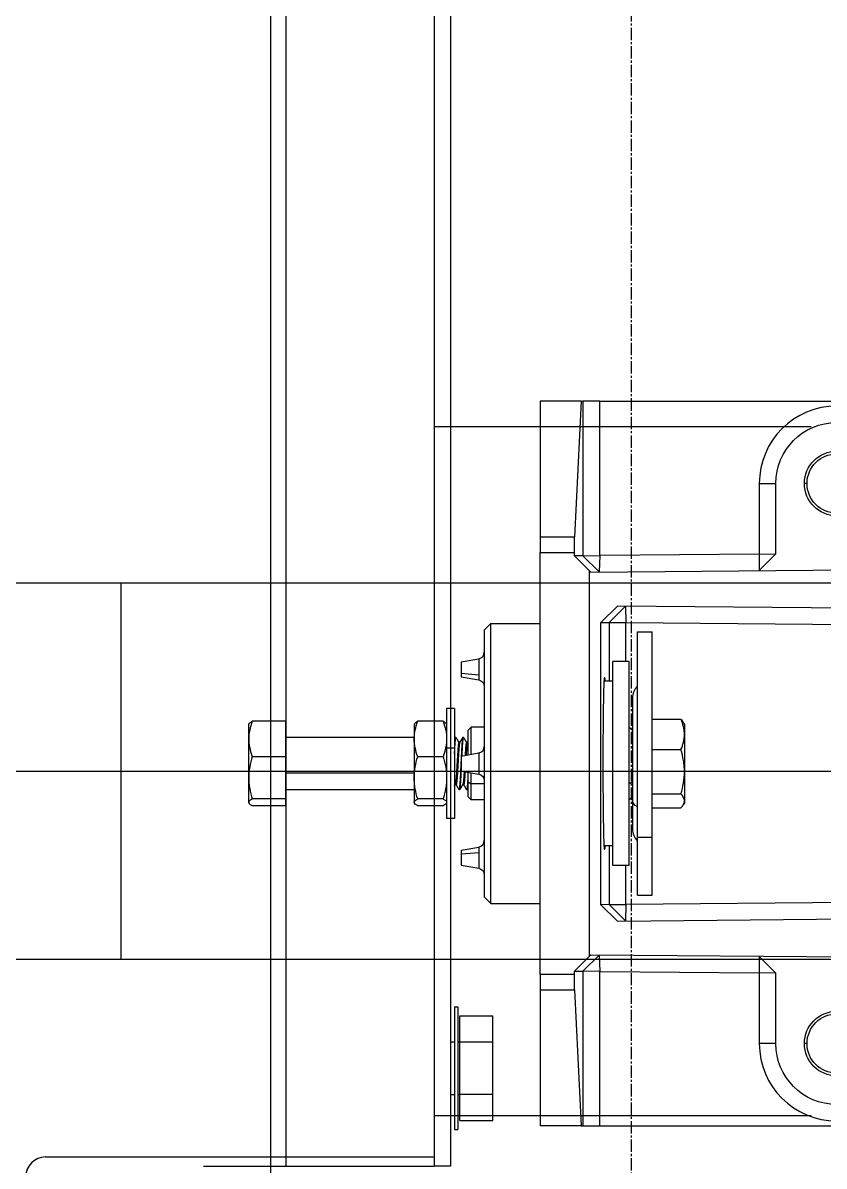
# Model space of a CAD drawing. Extents: x -32000 to 416743, y -254124 to 144214.
# Drawn here: x 257015.4 to 257258.6, y 74388 to 74735 of the extents above; entities that cross this region are included whole.
import ezdxf

# ---------------------------------------------------------------- set-up
doc = ezdxf.new("R2010")
doc.units = 0
doc.header["$LTSCALE"] = 10
doc.linetypes.add('XFM1P40$0$CENTER2', pattern=[1.125, 0.75, -0.125, 0.125, -0.125])
for name, color, linetype in [('XFM1P40$0$$0$M-PIPE-TEXT-ARROR', 250, 'Continuous'), ('XFM1P40$0$M-PIPE-CHWR13', 94, 'Continuous'), ('XFM1P40$0$M-PIPE-CHWR13_CL', 93, 'XFM1P40$0$CENTER2'), ('XFM1Q40$0$COL', 1, 'Continuous'), ('XFM1Q40$0$M-EQPM-MAU', 22, 'Continuous')]:
    doc.layers.add(name, color=color, linetype=linetype)
doc.styles.add('XFM1P40$0$$0$aa-txt', font='isocp.shx', dxfattribs={"bigfont": 'chineset.shx'})
doc.dimstyles.new('XFM1P40$0$$0$adim-200', dxfattribs={"dimscale": 200, "dimtxt": 0.3, "dimasz": 2.5, "dimexe": 0.1, "dimexo": 0.5, "dimgap": 0.15, "dimtad": 0, "dimdec": 4, "dimzin": 3, "dimdsep": 46, "dimtxsty": 'XFM1P40$0$$0$aa-txt', "dimcen": 2.5, "dimclrd": 256, "dimclre": 256, "dimclrt": 256, "dimadec": 0, "dimazin": 0, "dimtfac": 1, "dimtdec": 4, "dimtmove": 0, "dimatfit": 3, "dimfxl": 1, "dimtolj": 1, "dimtzin": 0, "dimarcsym": 0})

# ---------------------------------------------------------------- blocks, each defined once
blk = doc.blocks.new('XFM1Q40$0$JCZ-500鑄')
for p, q in [((-17.81, 247.2, 97.01), (-17.81, 257.41, 97.01)), ((-16.91, 258.48, 92), (-17.05, 258.4, 92)), ((-7.06, 247.2, 105.6), (-7.06, 257.41, 105.6)), ((5.75, 247.2, 100.59), (5.75, 257.41, 100.59)), ((6.91, 258.48, 92), (7.05, 258.4, 92)), ((7.81, 247.2, 86.99), (7.81, 257.41, 86.99)), ((-7.06, 247.2, 105.6), (-17.81, 247.2, 97.01)), ((-12.94, 208.24, 92), (-12.94, 247.2, 92)), ((5.75, 247.2, 100.59), (-7.06, 247.2, 105.6)), ((-2.11, 208.24, 99.39), (-2.11, 247.2, 99.39)), ((2.94, 208.27, 92), (2.94, 247.2, 92)), ((7.81, 247.2, 86.99), (5.75, 247.2, 100.59)), ((-16.91, 208.24, 92), (-17.05, 208.16, 92)), ((-12.94, 208.23, 92), (-12.94, 208.23, 92)), ((6.91, 208.24, 92), (7.05, 208.16, 92)), ((-17.81, 199.48, 97.01), (-17.81, 207.18, 97.01)), ((-7.06, 199.48, 105.6), (-7.06, 207.18, 105.6)), ((5.75, 199.48, 100.59), (5.75, 207.18, 100.59)), ((7.81, 199.48, 86.99), (7.81, 207.18, 86.99)), ((-21.66, 196, 92), (-21.66, 198.41, 92)), ((-16.91, 198.41, 92), (-17.05, 198.49, 92)), ((-9.69, 196, 107.99), (-9.69, 198.41, 107.99)), ((6.91, 198.41, 92), (7.05, 198.49, 92)), ((11.66, 196, 92), (11.66, 198.41, 92)), ((-12.94, 195.57, 92), (-12.94, 195.8, 92)), ((-11.44, 194.4, 92), (-11.44, 194.67, 92)), ((-2.65, 195.1, 98), (-2.65, 195.39, 98)), ((1.44, 195.54, 92), (1.44, 195.81, 92)), ((2.94, 194.41, 92), (2.94, 194.65, 92)), ((-35.84, 194, 106.5), (-36.79, 188.65, 106.5)), ((-32.45, 194, 108.46), (-31.97, 188.65, 109.28)), ((-31.31, 194, 106.5), (-30.37, 188.65, 106.5)), ((-15, 192, 92), (-16, 191, 92)), ((-16, 187, 92), (-16, 191, 92)), ((-12.94, 193.26, 92), (-12.94, 193.49, 92)), ((-11.44, 192.09, 92), (-11.44, 192.36, 92)), ((-7.27, 194, 123), (-8.21, 188.65, 123)), ((-2.73, 194, 123), (-1.79, 188.65, 123)), ((-2.11, 193.97, 99.39), (-2.11, 194.21, 99.39)), ((0.58, 192, 100.3), (1.14, 191, 101.13)), ((1.14, 187, 101.13), (1.14, 191, 101.13)), ((1.44, 193.23, 92), (1.44, 193.5, 92)), ((2.94, 192.1, 92), (2.94, 192.34, 92)), ((5, 192, 92), (6, 191, 92)), ((6, 187, 92), (6, 191, 92)), ((21.31, 194, 106.5), (20.37, 188.65, 106.5)), ((22.45, 194, 108.46), (21.97, 188.65, 109.28)), ((25.84, 194, 106.5), (26.79, 188.65, 106.5)), ((-45.5, 187, 90), (-47.5, 185, 90)), ((-47.5, 185, 90), (-47.5, 170, 90)), ((35.5, 187, 90), (37.5, 185, 90)), ((37.5, 185, 90), (37.5, 170, 90)), ((-115, 157.61, 40), (-115, 170, 40)), ((-115, 170, 40), (-73.71, 170, 151.73)), ((-73.71, 159.56, 151.73), (-73.71, 170, 151.73)), ((59.02, 170, 155), (-69.02, 170, 155)), ((-69.02, 170, 155), (-69.02, 159.62, 155)), ((59.02, 159.62, 155), (59.02, 170, 155)), ((63.71, 170, 151.73), (105, 170, 40)), ((63.71, 170, 151.73), (63.71, 159.56, 151.73)), ((105, 157.61, 40), (105, 170, 40)), ((-115, 157.61, 40), (-73.71, 159.56, 151.73)), ((-115, 157.61, 40), (-115, 157.09, 10)), ((-115, 151.91, 5), (-115, 157.09, 10)), ((-115, 157.09, 10), (-68.07, 157.09, 10)), ((-68.05, 159.62, 155), (-69.02, 159.62, 155)), ((-68.07, 157.09, 10), (-68.16, 151.91, 5)), ((-68.07, 157.09, 10), (-68.05, 159.62, 155)), ((-68.07, 157.09, 10), (-63.16, 152.09, 10)), ((-68.05, 159.62, 155), (-63.51, 155, 155)), ((53.16, 152.09, 10), (58.07, 157.09, 10)), ((53.51, 155, 155), (58.05, 159.62, 155)), ((59.02, 159.62, 155), (58.05, 159.62, 155)), ((58.05, 159.62, 155), (58.07, 157.09, 10)), ((58.07, 157.09, 10), (105, 157.09, 10)), ((58.16, 151.91, 5), (58.07, 157.09, 10)), ((63.71, 159.56, 151.73), (105, 157.61, 40)), ((105, 157.61, 40), (105, 157.09, 10)), ((105, 157.09, 10), (105, 151.91, 5)), ((-63.13, 154.61, 154.61), (-64.4, 10, 10)), ((53.51, 155, 155), (-63.51, 155, 155)), ((-63.51, 155, 155), (-63.13, 154.61, 154.61)), ((53.13, 154.61, 154.61), (53.51, 155, 155)), ((54.4, 10, 10), (53.13, 154.61, 154.61)), ((-68.16, 151.91, 5), (-115, 151.91, 5)), ((-115, 151.91, 5), (-115, 25, 5)), ((-68.58, 103.5, 5), (-68.16, 151.91, 5)), ((-68.16, 151.91, 5), (-63.16, 152.09, 10)), ((-52.8, 146.51, 146.51), (-47.84, 151.56, 151.56)), ((37.84, 151.56, 151.56), (-47.84, 151.56, 151.56)), ((-47.84, 151.56, 151.56), (-47.82, 149.09, 10.09)), ((-31.03, 150.4, 85), (-31.02, 150.52, 92)), ((-30, 148, 92), (-30, 150.64, 92)), ((20, 148, 92), (20, 150.64, 92)), ((21.02, 150.52, 92), (21.03, 150.4, 85)), ((37.82, 149.09, 10.09), (37.84, 151.56, 151.56)), ((37.84, 151.56, 151.56), (42.8, 146.51, 146.51)), ((53.16, 152.09, 10), (58.16, 151.91, 5)), ((105, 151.91, 5), (58.16, 151.91, 5)), ((58.16, 151.91, 5), (58.58, 103.5, 5)), ((105, 151.91, 5), (105, 15, 5)), ((-51.6, 10, 10), (-52.8, 146.51, 146.51)), ((-47.82, 149.09, 10.09), (-52.77, 144.13, 10)), ((-47.82, 149.09, 10.09), (-47.77, 144, 5)), ((-47.82, 149.09, 10.09), (-30, 149.09, 10.09)), ((-36, 143, 92), (-36, 148, 92)), ((20, 149.09, 10.09), (37.82, 149.09, 10.09)), ((26, 143, 92), (26, 148, 92)), ((37.82, 149.09, 10.09), (37.77, 144, 5)), ((37.82, 149.09, 10.09), (42.77, 144.13, 10)), ((42.8, 146.51, 146.51), (41.6, 10, 10)), ((-52.77, 144.13, 10), (-47.77, 144, 5)), ((-47.77, 144, 5), (-46.56, 5, 5)), ((-36, 144, 5), (-47.77, 144, 5)), ((-15, 142, 92), (-16, 143, 92)), ((0.58, 142, 100.3), (1.14, 143, 101.13)), ((5, 142, 92), (6, 143, 92)), ((37.77, 144, 5), (26, 144, 5)), ((36.56, 5, 5), (37.77, 144, 5)), ((37.77, 144, 5), (42.77, 144.13, 10)), ((-45, 140.5, 92), (-45, 136, 92)), ((17.38, 140.5, 125.15), (17.38, 136, 125.15)), ((35, 140.5, 92), (35, 136, 92)), ((-18.45, 136, 94.89), (-18.45, 127.29, 94.89)), ((-9.22, 136, 105.09), (-9.22, 127.29, 105.09)), ((4.23, 136, 102.2), (4.23, 127.29, 102.2)), ((8.45, 136, 89.11), (8.45, 127.29, 89.11)), ((-16.91, 126.22, 92), (-17.52, 126.57, 92)), ((6.91, 126.22, 92), (7.52, 126.57, 92)), ((-90, 103.5, 5), (-68.58, 103.5, 5)), ((-90, 103.5, 5), (-90, 98.5, 10)), ((-63.58, 103.54, 10), (-68.62, 98.5, 10)), ((-68.58, 103.5, 5), (-68.62, 98.5, 10)), ((-68.58, 103.5, 5), (-63.58, 103.54, 10)), ((53.58, 103.54, 10), (58.58, 103.5, 5)), ((58.62, 98.5, 10), (53.58, 103.54, 10)), ((58.58, 103.5, 5), (80, 103.5, 5)), ((58.62, 98.5, 10), (58.58, 103.5, 5)), ((80, 98.5, 10), (80, 103.5, 5)), ((-68.62, 98.5, 10), (-90, 98.5, 10)), ((80, 98.5, 10), (58.62, 98.5, 10)), ((-90, 89.01, -5), (-90, 89.8, 10)), ((80, 89.01, -5), (80, 89.8, 10))]:
    blk.add_line(p, q)
at = {"extrusion": (9.92752e-17, -1, -9.95038e-17)}
for start, end in [(128.6329, 180), (68.6329, 128.6329), (8.6329, 68.6329), (0, 8.6329)]:
    blk.add_arc((-5, 92, -258.48), 11.91, start, end, dxfattribs=at)
at = {"extrusion": (-9.92752e-17, 1, 9.95038e-17)}
for centre, radius, start, end in [((5, 92, 208.24), 11.91, 0, 51.3671), ((5, 92, 208.24), 11.91, 51.3671, 111.3671), ((5, 92, 208.24), 11.91, 111.3671, 171.3671), ((5, 92, 208.24), 11.91, 171.3671, 180), ((5, 92, 198.41), 16.66, 0, 73.6602), ((5, 92, 198.41), 16.66, 73.6602, 180), ((5, 92, 196), 16.66, 0, 73.6602), ((5, 92, 196), 16.66, 73.6602, 180)]:
    blk.add_arc(centre, radius, start, end, dxfattribs=at)
at = {"extrusion": (-1.4638e-32, 1, 6.59239e-17)}
for centre, radius, start, end in [((33.58, 106.5, 194), 2.27, 0, 120), ((33.58, 106.5, 194), 2.27, 120, 180), ((5, 123, 194), 2.27, 0, 180), ((-23.58, 106.5, 194), 2.27, 0, 60), ((-23.58, 106.5, 194), 2.27, 60, 180), ((33.58, 106.5, 188.65), 3.21, 0, 120), ((33.58, 106.5, 188.65), 3.21, 120, 180), ((5, 123, 188.65), 3.21, 0, 180), ((-23.58, 106.5, 188.65), 3.21, 0, 60), ((-23.58, 106.5, 188.65), 3.21, 60, 180), ((5, 90, 187), 40.5, 0, 180)]:
    blk.add_arc(centre, radius, start, end, dxfattribs=at)
at = {"extrusion": (2.03797e-16, -1, -1.14927e-16)}
for start, end in [(104.7181, 180), (56.0949, 75.2819), (0, 56.0949)]:
    blk.add_arc((-5, 92, -191), 11, start, end, dxfattribs=at)
at = {"extrusion": (-2.03797e-16, 1, 1.14927e-16)}
for start, end in [(0, 74.8209), (105.1791, 123.9051), (123.9051, 180)]:
    blk.add_arc((5, 92, 192), 10, start, end, dxfattribs=at)
at = {"extrusion": (2.22045e-16, 6.59239e-17, -1)}
for centre in [(38.76, 189, -106.5), (10.18, 189, -123), (-18.4, 189, -106.5)]:
    blk.add_arc(centre, 2, 190, 270, dxfattribs=at)
for centre, radius, start, end in [((-28.4, 189, 106.5), 2, 190, 270), ((0.18, 189, 123), 2, 190, 270), ((28.76, 189, 106.5), 2, 190, 270), ((-90, 80, 10), 18.5, 90, 180), ((80, 80, 10), 18.5, 270, 90), ((-90, 80, 10), 9.8, 90, 270), ((-90, 80, -5), 9.01, 90, 270), ((-90, 80, 10), 9.8, 270, 90), ((-90, 80, -5), 9.01, 270, 90), ((80, 80, 10), 9.8, 90, 270), ((80, 80, -5), 9.01, 90, 270), ((80, 80, 10), 9.8, 270, 90), ((80, 80, -5), 9.01, 270, 90)]:
    blk.add_arc(centre, radius, start, end)
at = {"extrusion": (1.4638e-32, -1, -6.59239e-17)}
for centre, radius in [((-5, 90, -185), 42.5), ((-5, 92, -148), 31), ((-5, 92, -143), 31)]:
    blk.add_arc(centre, radius, 0, 180, dxfattribs=at)
at = {"extrusion": (2.40741e-33, 1, -1.0842e-17)}
for centre, start, end in [((69.02, 150, 170), 20.2826, 90), ((-59.02, 150, 170), 90, 159.7174)]:
    blk.add_arc(centre, 5, start, end, dxfattribs=at)
at = {"extrusion": (2.01461e-16, -1, -2.8502e-16)}
for centre, start, end in [((-5, 92, -140.5), 55.9777, 180), ((-5, 92, -140.5), 0, 55.9777), ((-5, 92, -136), 55.9777, 180), ((-5, 92, -136), 0, 55.9777)]:
    blk.add_arc(centre, 40, start, end, dxfattribs=at)
at = {"extrusion": (0, 0, -1)}
for centre, start, end in [((24.89, 137, -92), 44.427, 90), ((-14.89, 137, -92), 90, 135.573)]:
    blk.add_arc(centre, 5, start, end, dxfattribs=at)
at = {"extrusion": (-2.01461e-16, 1, 2.8502e-16)}
for start, end in [(0, 124.0223), (124.0223, 180)]:
    blk.add_arc((5, 92, 142), 19.89, start, end, dxfattribs=at)
at = {"extrusion": (-0.82882, -4.05906e-16, 0.559516)}
blk.add_arc((-137, 93.35, 55.62), 5, 134.427, 180, dxfattribs=at)
at = {"extrusion": (-1.29174e-16, 1, 3.13183e-16)}
for start, end in [(0, 42.1457), (42.1457, 102.1457), (102.1457, 162.1457), (162.1457, 180)]:
    blk.add_arc((5, 92, 126.22), 11.91, start, end, dxfattribs=at)
at = {"extrusion": (2.22045e-16, 1.76787e-16, -1)}
for centre, start, end in [((90, 80, -5), 0, 90), ((-80, 80, -5), 90, 270)]:
    blk.add_arc(centre, 23.5, start, end, dxfattribs=at)
for points, knots in [([(-17.81, 257.41, 97.01), (-16.93, 257.74, 97.71), (-16.05, 258.01, 98.42), (-14.26, 258.38, 99.85), (-13.35, 258.48, 100.57), (-12.44, 258.48, 101.31)], [0.000000238, 0.000000238, 0.000000238, 0.000000238, 0.003479813, 0.003479813, 0.006959387, 0.006959387, 0.006959387, 0.006959387]), ([(-17.05, 258.4, 92), (-17.13, 258.35, 92.55), (-17.22, 258.28, 93.1), (-17.47, 258.01, 94.78), (-17.64, 257.74, 95.9), (-17.81, 257.41, 97.01)], [0.008751144, 0.008751144, 0.008751144, 0.008751144, 0.010425951, 0.010425951, 0.013892515, 0.013892515, 0.013892515, 0.013892515]), ([(-12.44, 258.48, 101.31), (-11.98, 258.48, 101.67), (-11.52, 258.45, 102.04), (-10.62, 258.36, 102.76), (-10.17, 258.28, 103.12), (-8.83, 258.01, 104.19), (-7.94, 257.74, 104.9), (-7.06, 257.41, 105.6)], [0.006959387, 0.006959387, 0.006959387, 0.006959387, 0.008692669, 0.008692669, 0.010425951, 0.010425951, 0.013892515, 0.013892515, 0.013892515, 0.013892515]), ([(-7.06, 257.41, 105.6), (-6.02, 257.74, 105.19), (-4.96, 258.01, 104.77), (-2.82, 258.38, 103.94), (-1.74, 258.48, 103.52), (-0.66, 258.48, 103.09)], [0.012270797, 0.012270797, 0.012270797, 0.012270797, 0.015749711, 0.015749711, 0.019228625, 0.019228625, 0.019228625, 0.019228625]), ([(-0.66, 258.48, 103.09), (-0.12, 258.48, 102.88), (0.42, 258.45, 102.67), (1.51, 258.35, 102.24), (2.06, 258.28, 102.03), (3.66, 258, 101.4), (4.71, 257.73, 100.99), (5.75, 257.41, 100.59)], [0.019228625, 0.019228625, 0.019228625, 0.019228625, 0.020969115, 0.020969115, 0.022709605, 0.022709605, 0.026190586, 0.026190586, 0.026190586, 0.026190586]), ([(5.75, 257.41, 100.59), (5.91, 257.74, 99.48), (6.08, 258.01, 98.36), (6.43, 258.38, 96.09), (6.6, 258.48, 94.95), (6.78, 258.48, 93.79)], [0.000000238, 0.000000238, 0.000000238, 0.000000238, 0.003479813, 0.003479813, 0.006959387, 0.006959387, 0.006959387, 0.006959387]), ([(6.78, 258.48, 93.79), (6.87, 258.48, 93.21), (6.95, 258.45, 92.63), (7.13, 258.36, 91.48), (7.21, 258.28, 90.92), (7.47, 258.01, 89.22), (7.64, 257.74, 88.1), (7.81, 257.41, 86.99)], [0.006959387, 0.006959387, 0.006959387, 0.006959387, 0.008692669, 0.008692669, 0.010425951, 0.010425951, 0.013892515, 0.013892515, 0.013892515, 0.013892515]), ([(-12.44, 208.24, 101.31), (-12.89, 208.24, 100.94), (-13.35, 208.22, 100.58), (-14.26, 208.12, 99.85), (-14.71, 208.05, 99.49), (-16.05, 207.77, 98.42), (-16.93, 207.5, 97.71), (-17.81, 207.18, 97.01)], [0.006959387, 0.006959387, 0.006959387, 0.006959387, 0.008692669, 0.008692669, 0.010425951, 0.010425951, 0.013892515, 0.013892515, 0.013892515, 0.013892515]), ([(-7.06, 207.18, 105.6), (-7.94, 207.5, 104.9), (-8.83, 207.77, 104.19), (-10.62, 208.14, 102.76), (-11.52, 208.24, 102.04), (-12.44, 208.24, 101.31)], [0.000000238, 0.000000238, 0.000000238, 0.000000238, 0.003479813, 0.003479813, 0.006959387, 0.006959387, 0.006959387, 0.006959387]), ([(-0.66, 208.24, 103.09), (-1.74, 208.24, 103.52), (-2.82, 208.14, 103.94), (-4.96, 207.77, 104.77), (-6.02, 207.5, 105.19), (-7.06, 207.18, 105.6)], [0.011985728, 0.011985728, 0.011985728, 0.011985728, 0.015455748, 0.015455748, 0.018925767, 0.018925767, 0.018925767, 0.018925767]), ([(5.75, 207.18, 100.59), (4.71, 207.5, 100.99), (3.66, 207.77, 101.4), (2.06, 208.05, 102.03), (1.51, 208.12, 102.24), (0.42, 208.22, 102.67), (-0.12, 208.24, 102.88), (-0.66, 208.24, 103.09)], [0.005041565, 0.005041565, 0.005041565, 0.005041565, 0.008513646, 0.008513646, 0.010249687, 0.010249687, 0.011985728, 0.011985728, 0.011985728, 0.011985728]), ([(6.78, 208.24, 93.79), (6.69, 208.24, 94.37), (6.6, 208.22, 94.94), (6.43, 208.12, 96.09), (6.34, 208.05, 96.66), (6.08, 207.77, 98.36), (5.91, 207.5, 99.48), (5.75, 207.18, 100.59)], [0.006959387, 0.006959387, 0.006959387, 0.006959387, 0.008692669, 0.008692669, 0.010425951, 0.010425951, 0.013892515, 0.013892515, 0.013892515, 0.013892515]), ([(7.81, 207.18, 86.99), (7.64, 207.5, 88.1), (7.47, 207.77, 89.22), (7.13, 208.14, 91.49), (6.95, 208.24, 92.63), (6.78, 208.24, 93.79)], [0.000000238, 0.000000238, 0.000000238, 0.000000238, 0.003479813, 0.003479813, 0.006959387, 0.006959387, 0.006959387, 0.006959387]), ([(-17.81, 207.18, 97.01), (-17.64, 207.5, 95.9), (-17.47, 207.77, 94.78), (-17.22, 208.05, 93.1), (-17.13, 208.12, 92.55), (-17.05, 208.16, 92)], [0.000000238, 0.000000238, 0.000000238, 0.000000238, 0.003479813, 0.003479813, 0.005157916, 0.005157916, 0.005157916, 0.005157916]), ([(-17.81, 199.48, 97.01), (-16.93, 199.15, 97.71), (-16.05, 198.88, 98.42), (-14.26, 198.51, 99.85), (-13.35, 198.41, 100.57), (-12.44, 198.41, 101.31)], [0.000000238, 0.000000238, 0.000000238, 0.000000238, 0.003479813, 0.003479813, 0.006959387, 0.006959387, 0.006959387, 0.006959387]), ([(-17.05, 198.49, 92), (-17.13, 198.54, 92.55), (-17.22, 198.61, 93.1), (-17.47, 198.89, 94.78), (-17.64, 199.15, 95.9), (-17.81, 199.48, 97.01)], [0.008751144, 0.008751144, 0.008751144, 0.008751144, 0.010425951, 0.010425951, 0.013892515, 0.013892515, 0.013892515, 0.013892515]), ([(-12.44, 198.41, 101.31), (-11.98, 198.41, 101.67), (-11.52, 198.44, 102.04), (-10.62, 198.54, 102.76), (-10.17, 198.61, 103.12), (-8.83, 198.89, 104.19), (-7.94, 199.15, 104.9), (-7.06, 199.48, 105.6)], [0.006959387, 0.006959387, 0.006959387, 0.006959387, 0.008692669, 0.008692669, 0.010425951, 0.010425951, 0.013892515, 0.013892515, 0.013892515, 0.013892515]), ([(-7.06, 199.48, 105.6), (-6.02, 199.15, 105.19), (-4.96, 198.88, 104.77), (-2.82, 198.51, 103.94), (-1.74, 198.41, 103.52), (-0.66, 198.41, 103.09)], [0.012270797, 0.012270797, 0.012270797, 0.012270797, 0.015749711, 0.015749711, 0.019228625, 0.019228625, 0.019228625, 0.019228625]), ([(-0.66, 198.41, 103.09), (-0.12, 198.41, 102.88), (0.42, 198.44, 102.67), (1.51, 198.54, 102.24), (2.06, 198.61, 102.03), (3.66, 198.89, 101.4), (4.71, 199.16, 100.99), (5.75, 199.48, 100.59)], [0.019228625, 0.019228625, 0.019228625, 0.019228625, 0.020969115, 0.020969115, 0.022709605, 0.022709605, 0.026190586, 0.026190586, 0.026190586, 0.026190586]), ([(5.75, 199.48, 100.59), (5.91, 199.15, 99.48), (6.08, 198.88, 98.36), (6.43, 198.51, 96.09), (6.6, 198.41, 94.95), (6.78, 198.41, 93.79)], [0.000000238, 0.000000238, 0.000000238, 0.000000238, 0.003479813, 0.003479813, 0.006959387, 0.006959387, 0.006959387, 0.006959387]), ([(6.78, 198.41, 93.79), (6.87, 198.41, 93.21), (6.95, 198.44, 92.63), (7.13, 198.54, 91.48), (7.21, 198.61, 90.92), (7.47, 198.89, 89.22), (7.64, 199.15, 88.1), (7.81, 199.48, 86.99)], [0.006959387, 0.006959387, 0.006959387, 0.006959387, 0.008692669, 0.008692669, 0.010425951, 0.010425951, 0.013892515, 0.013892515, 0.013892515, 0.013892515]), ([(-13.83, 126.22, 99.99), (-14.22, 126.22, 99.56), (-14.62, 126.25, 99.13), (-15.4, 126.34, 98.27), (-15.78, 126.42, 97.84), (-16.94, 126.69, 96.57), (-17.69, 126.96, 95.73), (-18.45, 127.29, 94.89)], [0.006959387, 0.006959387, 0.006959387, 0.006959387, 0.008692669, 0.008692669, 0.010425951, 0.010425951, 0.013892515, 0.013892515, 0.013892515, 0.013892515]), ([(-9.22, 127.29, 105.09), (-9.97, 126.96, 104.26), (-10.73, 126.69, 103.42), (-12.27, 126.32, 101.72), (-13.05, 126.22, 100.86), (-13.83, 126.22, 99.99)], [0.000000238, 0.000000238, 0.000000238, 0.000000238, 0.003479813, 0.003479813, 0.006959387, 0.006959387, 0.006959387, 0.006959387]), ([(-2.49, 126.22, 103.65), (-3.06, 126.22, 103.77), (-3.63, 126.25, 103.89), (-4.78, 126.35, 104.14), (-5.34, 126.42, 104.26), (-7.03, 126.7, 104.62), (-8.13, 126.97, 104.86), (-9.22, 127.29, 105.09)], [0.019228625, 0.019228625, 0.019228625, 0.019228625, 0.020969115, 0.020969115, 0.022709605, 0.022709605, 0.026190586, 0.026190586, 0.026190586, 0.026190586]), ([(4.23, 127.29, 102.2), (3.14, 126.96, 102.43), (2.02, 126.69, 102.68), (-0.23, 126.32, 103.16), (-1.36, 126.22, 103.4), (-2.49, 126.22, 103.65)], [0.012270797, 0.012270797, 0.012270797, 0.012270797, 0.015749711, 0.015749711, 0.019228625, 0.019228625, 0.019228625, 0.019228625]), ([(6.34, 126.22, 95.65), (6.16, 126.22, 96.21), (5.98, 126.25, 96.77), (5.62, 126.34, 97.87), (5.45, 126.42, 98.42), (4.92, 126.69, 100.05), (4.57, 126.96, 101.13), (4.23, 127.29, 102.2)], [0.006959387, 0.006959387, 0.006959387, 0.006959387, 0.008692669, 0.008692669, 0.010425951, 0.010425951, 0.013892515, 0.013892515, 0.013892515, 0.013892515]), ([(8.45, 127.29, 89.11), (8.1, 126.96, 90.18), (7.76, 126.69, 91.26), (7.05, 126.32, 93.44), (6.7, 126.22, 94.54), (6.34, 126.22, 95.65)], [0.000000238, 0.000000238, 0.000000238, 0.000000238, 0.003479813, 0.003479813, 0.006959387, 0.006959387, 0.006959387, 0.006959387])]:
    blk.add_open_spline(points, degree=3, knots=knots)
for points, weights, degree in [([(2.94, 208.27, 92), (2.94, 208.25, 92.25), (2.92, 208.24, 92.5)], [0.966219245603, 0.972041373987, 0.978884300537], 2), ([(-12.94, 195.8, 92), (-12.94, 195.9, 94.15), (-11.85, 196, 96.01)], [0.966219245603, 0.919203944533, 0.93875499719], 2), ([(-6.51, 194, 99.79), (-4.25, 194.11, 100.23), (-2.11, 194.21, 99.39)], [0.933403369218, 0.927897064234, 1], 2), ([(-2.11, 193.97, 99.39), (-2.41, 193.96, 99.51), (-2.72, 193.95, 99.6)], [1, 0.989101589304, 0.979976281256], 2), ([(-69.02, 159.62, 155), (-71.18, 159.62, 155), (-72.96, 159.6, 153.76), (-73.71, 159.56, 151.73)], [1, 0.880375915643, 0.880375915643, 1], 3), ([(63.71, 159.56, 151.73), (62.96, 159.6, 153.76), (61.18, 159.62, 155), (59.02, 159.62, 155)], [1, 0.880375915643, 0.880375915643, 1], 3), ([(-30, 150.27, 77.74), (-30.7, 150.31, 80.14), (-31.03, 150.35, 82.58), (-31.03, 150.4, 85)], [0.909736914879, 0.932765617485, 0.962853312525, 1], 3), ([(-31.02, 150.52, 92), (-30.97, 151.42, 143.95), (20.97, 151.42, 143.95), (21.02, 150.52, 92)], [1, 0.33394318746, 0.33394318746, 1], 3), ([(21.03, 150.4, 85), (21.03, 150.35, 82.58), (20.7, 150.31, 80.14), (20, 150.27, 77.74)], [1, 0.962853312525, 0.932765617485, 0.909736914879], 3)]:
    blk.add_rational_spline(points, weights, degree=degree)
for points, weights, knots in [([(-8, 196, 99.35), (-9.06, 195.95, 98.92), (-9.96, 195.9, 98.2), (-13.22, 195.72, 95.59), (-12.92, 195.54, 91.42)], [0.946225770801, 0.96276346299, 1, 0.876286463219, 0.981049661807], [0.38943199, 0.38943199, 0.38943199, 0.39215686, 0.39215686, 0.40120991, 0.40120991, 0.40120991]), ([(-11.44, 194.67, 92), (-11.44, 194.84, 95.1), (-9.02, 195, 97.03), (-6.12, 195.2, 99.35), (-2.65, 195.39, 98)], [0.966219245603, 0.885848980212, 1, 0.866025403784, 1], [0.59948985, 0.59948985, 0.59948985, 0.60784314, 0.60784314, 0.61764706, 0.61764706, 0.61764706]), ([(-11.41, 194.42, 92.62), (-11.15, 194.58, 95.33), (-9.02, 194.72, 97.03), (-6.12, 194.91, 99.35), (-2.65, 195.1, 98)], [0.951093392787, 0.898210738859, 1, 0.866025403784, 1], [0.60039446, 0.60039446, 0.60039446, 0.60784314, 0.60784314, 0.61764706, 0.61764706, 0.61764706]), ([(-2.65, 195.39, 98), (0.81, 195.58, 96.64), (1.36, 195.77, 92.97), (1.39, 195.78, 92.77), (1.41, 195.8, 92.58)], [1, 0.866025403784, 1, 0.991883649481, 0.984750696525], [0.61764706, 0.61764706, 0.61764706, 0.62745098, 0.62745098, 0.62804491, 0.62804491, 0.62804491]), ([(-2.65, 195.1, 98), (0.81, 195.29, 96.64), (1.36, 195.49, 92.97), (1.44, 195.51, 92.49), (1.44, 195.54, 92)], [1, 0.866025403784, 1, 0.980176423572, 0.966219245603], [0.61764706, 0.61764706, 0.61764706, 0.62745098, 0.62745098, 0.62890162, 0.62890162, 0.62890162]), ([(-2.11, 194.21, 99.39), (2.16, 194.4, 97.72), (2.85, 194.59, 93.19), (2.98, 194.63, 92.29), (2.91, 194.67, 91.38)], [1, 0.866025403784, 1, 0.970179475685, 0.953634060167], [0.61764706, 0.61764706, 0.61764706, 0.62745098, 0.62745098, 0.62963317, 0.62963317, 0.62963317]), ([(2.94, 194.41, 92), (2.94, 194.38, 92.6), (2.85, 194.36, 93.19), (2.16, 194.17, 97.72), (-2.11, 193.97, 99.39)], [0.966219245603, 0.980176423572, 1, 0.866025403784, 1], [0.42992191, 0.42992191, 0.42992191, 0.43137255, 0.43137255, 0.44117647, 0.44117647, 0.44117647]), ([(-12.94, 193.49, 92), (-12.94, 193.66, 95.82), (-9.96, 193.82, 98.2), (-8.75, 193.89, 99.16), (-7.27, 193.96, 99.61)], [0.966219245603, 0.885848980212, 1, 0.950500475929, 0.937578078455], [0.59948985, 0.59948985, 0.59948985, 0.60784314, 0.60784314, 0.61146539, 0.61146539, 0.61146539]), ([(-7.31, 193.73, 99.59), (-8.77, 193.65, 99.15), (-9.96, 193.59, 98.2), (-13.22, 193.41, 95.59), (-12.92, 193.23, 91.42)], [0.937945327815, 0.951190250769, 1, 0.876286463219, 0.981049661807], [0.44740862, 0.44740862, 0.44740862, 0.45098039, 0.45098039, 0.46003344, 0.46003344, 0.46003344]), ([(-11.44, 192.36, 92), (-11.44, 192.54, 95.1), (-9.02, 192.7, 97.03), (-8.31, 192.74, 97.59), (-7.48, 192.8, 97.94)], [0.966219245603, 0.885848980212, 1, 0.963725471558, 0.947094091158], [0.54066633, 0.54066633, 0.54066633, 0.54901961, 0.54901961, 0.55167409, 0.55167409, 0.55167409]), ([(-11.41, 192.11, 92.62), (-11.15, 192.27, 95.33), (-9.02, 192.41, 97.03), (-8.34, 192.45, 97.58), (-7.53, 192.5, 97.92)], [0.951093392787, 0.898210738859, 1, 0.9648271399, 0.94812240917], [0.54157093, 0.54157093, 0.54157093, 0.54901961, 0.54901961, 0.55159347, 0.55159347, 0.55159347]), ([(-2.57, 193.09, 97.96), (0.82, 193.28, 96.58), (1.36, 193.47, 92.97), (1.39, 193.48, 92.77), (1.41, 193.49, 92.58)], [0.996404716472, 0.867847835758, 1, 0.991883649481, 0.984750696525], [0.55895689, 0.55895689, 0.55895689, 0.56862745, 0.56862745, 0.56922138, 0.56922138, 0.56922138]), ([(-2.52, 192.8, 97.94), (0.82, 192.99, 96.55), (1.36, 193.18, 92.97), (1.44, 193.2, 92.49), (1.44, 193.23, 92)], [0.994227373612, 0.86897673182, 1, 0.980176423572, 0.966219245603], [0.5590395, 0.5590395, 0.5590395, 0.56862745, 0.56862745, 0.57007809, 0.57007809, 0.57007809]), ([(-0.16, 192, 98.29), (2.37, 192.15, 96.34), (2.85, 192.28, 93.19), (2.98, 192.32, 92.29), (2.91, 192.36, 91.38)], [0.946584675497, 0.902860590163, 1, 0.970179475685, 0.953634060167], [0.561519035, 0.561519035, 0.561519035, 0.568627451, 0.568627451, 0.570809641, 0.570809641, 0.570809641]), ([(2.94, 192.1, 92), (2.94, 192.07, 92.6), (2.85, 192.05, 93.19), (2.76, 192.03, 93.75), (2.6, 192, 94.3)], [0.966219245603, 0.980176423572, 1, 0.981189853753, 0.967661628286], [0.488745439, 0.488745439, 0.488745439, 0.490196078, 0.490196078, 0.491572557, 0.491572557, 0.491572557])]:
    blk.add_rational_spline(points, weights, degree=2, knots=knots)
for points, degree in [([(-11.44, 194.66, 91.42), (-12.92, 195.54, 91.42)], 1), ([(-12.91, 195.83, 92.62), (-12.63, 196, 92.62)], 1), ([(-12.91, 193.52, 92.62), (-11.41, 194.42, 92.62)], 1), ([(1.75, 196, 92.58), (1.41, 195.8, 92.58)], 1), ([(2.92, 194.38, 92.58), (1.41, 193.49, 92.58)], 1), ([(1.44, 195.56, 91.38), (2.91, 194.67, 91.38)], 1), ([(-11.44, 192.35, 91.42), (-12.92, 193.23, 91.42)], 1), ([(-11.59, 192, 92.62), (-11.41, 192.11, 92.62)], 1), ([(1.44, 193.25, 91.38), (2.91, 192.36, 91.38)], 1), ([(2.92, 192.08, 92.58), (2.79, 192, 92.58)], 1), ([(-18.45, 127.29, 94.89), (-18.14, 127, 93.94), (-17.83, 126.75, 92.97), (-17.52, 126.57, 92)], 3)]:
    blk.add_open_spline(points, degree=degree)
blk = doc.blocks.new('XFM1Q40$0$A$C6DF15AF1')
at = {"layer": 'XFM1Q40$0$M-EQPM-MAU'}
for p, q in [((13596.787, -13987.008, 1.661), (13596.787, -13938.259, 1.661)), ((13602.502, -13987.413, 1.661), (13602.502, -13938.259, 1.661)), ((13608.217, -13987.211, 1.661), (13608.217, -13938.259, 1.661)), ((13590.797, -13940.742, -1.743), (13590.797, -13952.54, -1.743)), ((13608.217, -13943.033, 1.661), (13596.787, -13943.033, 1.661)), ((13590.52, -13945.54, -0.989), (13590.52, -13952.54, -0.989)), ((13664.959, -13948.04, -1.411), (13590.52, -13948.04, -1.489)), ((13664.959, -13952.54, -0.911), (13590.52, -13952.54, -0.989)), ((13592.042, -13963.988, 1.661), (13592.042, -13952.558, 1.661)), ((13612.962, -13963.988, 1.661), (13612.962, -13952.558, 1.661)), ((13664.959, -13953.04, -1.411), (13590.52, -13953.04, -1.489)), ((13664.959, -13953.04, -1.411), (13590.52, -13953.04, -1.489)), ((13591.63, -13953.16, -13.437), (13591.63, -13953.26, -13.437)), ((13591.63, -13953.16, -8.837), (13591.63, -13953.26, -8.837)), ((13591.63, -13953.16, -4.237), (13591.63, -13953.26, -4.237)), ((13592.697, -13953.04, -13.437), (13592.697, -13953.16, -13.437)), ((13592.697, -13953.04, -8.837), (13592.697, -13953.16, -8.837)), ((13592.697, -13953.04, -4.237), (13592.697, -13953.16, -4.237)), ((13594.292, -13953.04, -13.437), (13594.292, -13953.16, -13.437)), ((13594.292, -13953.04, -8.837), (13594.292, -13953.16, -8.837)), ((13594.292, -13953.04, -4.237), (13594.292, -13953.16, -4.237)), ((13595.359, -13953.16, -13.437), (13595.359, -13953.26, -13.437)), ((13595.359, -13953.16, -8.837), (13595.359, -13953.26, -8.837)), ((13595.359, -13953.16, -4.237), (13595.359, -13953.26, -4.237)), ((13591.903, -13953.323, -13.437), (13591.903, -13954.323, -13.437)), ((13591.903, -13953.323, -8.837), (13591.903, -13954.323, -8.837)), ((13591.903, -13953.323, -4.237), (13592.699, -13953.323, -2.859)), ((13591.903, -13953.323, -4.237), (13591.903, -13954.323, -4.237)), ((13592.697, -13953.26, -13.437), (13592.697, -13953.323, -13.437)), ((13592.697, -13953.26, -8.837), (13592.697, -13953.323, -8.837)), ((13592.697, -13953.26, -4.237), (13592.697, -13953.323, -4.237)), ((13592.699, -13953.323, -2.859), (13592.699, -13954.323, -2.859)), ((13592.699, -13953.323, -2.859), (13594.29, -13953.323, -2.859)), ((13594.29, -13953.323, -2.859), (13595.085, -13953.323, -4.237)), ((13594.29, -13953.323, -2.859), (13594.29, -13954.323, -2.859)), ((13594.292, -13953.26, -13.437), (13594.292, -13953.323, -13.437)), ((13594.292, -13953.26, -8.837), (13594.292, -13953.323, -8.837)), ((13594.292, -13953.26, -4.237), (13594.292, -13953.323, -4.237)), ((13595.085, -13953.323, -13.437), (13595.085, -13954.323, -13.437)), ((13595.085, -13953.323, -8.837), (13595.085, -13954.323, -8.837)), ((13595.085, -13953.323, -4.237), (13595.085, -13954.323, -4.237)), ((13591.903, -13954.323, -4.237), (13592.699, -13954.323, -2.859)), ((13592.699, -13954.323, -2.859), (13594.29, -13954.323, -2.859)), ((13594.29, -13954.323, -2.859), (13595.085, -13954.323, -4.237))]:
    blk.add_line(p, q, dxfattribs=at)
blk.add_arc((13590.197, -13940.742, -1.743), 0.6, 0, 90, dxfattribs=at)
at = {"layer": 'XFM1Q40$0$M-EQPM-MAU', "extrusion": (-1, -1.22465e-16, 0)}
blk.add_arc((13952.54, -1.489, -13590.52), 0.5, 360, 90, dxfattribs=at)
at = {"layer": 'XFM1Q40$0$M-EQPM-MAU', "extrusion": (2.44925e-16, -1, 0)}
for centre in [(13593.494, -4.237, 13953.16), (13593.494, -4.237, 13953.26)]:
    blk.add_arc(centre, 1.865, 360, 180, dxfattribs=at)
at = {"layer": 'XFM1Q40$0$M-EQPM-MAU', "extrusion": (0, 0, -1), "xscale": 0.09999999999999998, "yscale": 0.09999999999999998, "zscale": -0.09999999999999999}
blk.add_blockref('XFM1Q40$0$JCZ-500鑄', (-13602.24, -13972.76, 1.95), dxfattribs=at)
blk = doc.blocks.new('XFM1Q40$0$A$C400517eb')
at = {"layer": 'XFM1Q40$0$COL', "xscale": 10.00000000000001, "yscale": 10.00000000000001, "zscale": 10.00000000000001, "rotation": 90}
blk.add_blockref('XFM1Q40$0$A$C6DF15AF1', (147014.81, -51517.22), dxfattribs=at)
blk = doc.blocks.new('XFM1Q40')
blk.add_blockref('XFM1Q40$0$A$C400517eb', (-29400, -10000))
blk = doc.blocks.new('XFM1P40')
at = {"layer": 'XFM1P40$0$M-PIPE-CHWR13'}
blk.add_line((257090.5, 78173.46, 0), (257090.5, 50480, 0), dxfattribs=at)
at = {"layer": 'XFM1P40$0$M-PIPE-CHWR13_CL', "ltscale": 0.5}
blk.add_line((257200, 86135.41, 0), (257200, 50276.58, 0), dxfattribs=at)
at = {"layer": 'XFM1P40$0$$0$M-PIPE-TEXT-ARROR'}
blk.add_leader([(257200, 70523.43, 0), (263195.48, 76936.71, 0), (263881.64, 76936.71, 0)], dimstyle='XFM1P40$0$$0$adim-200', dxfattribs=at)

msp = doc.modelspace()

# ---------------------------------------------------------------- block references
for name in ['XFM1P40', 'XFM1Q40']:
    msp.add_blockref(name, (0, 0))

doc.saveas('drawing.dxf')
